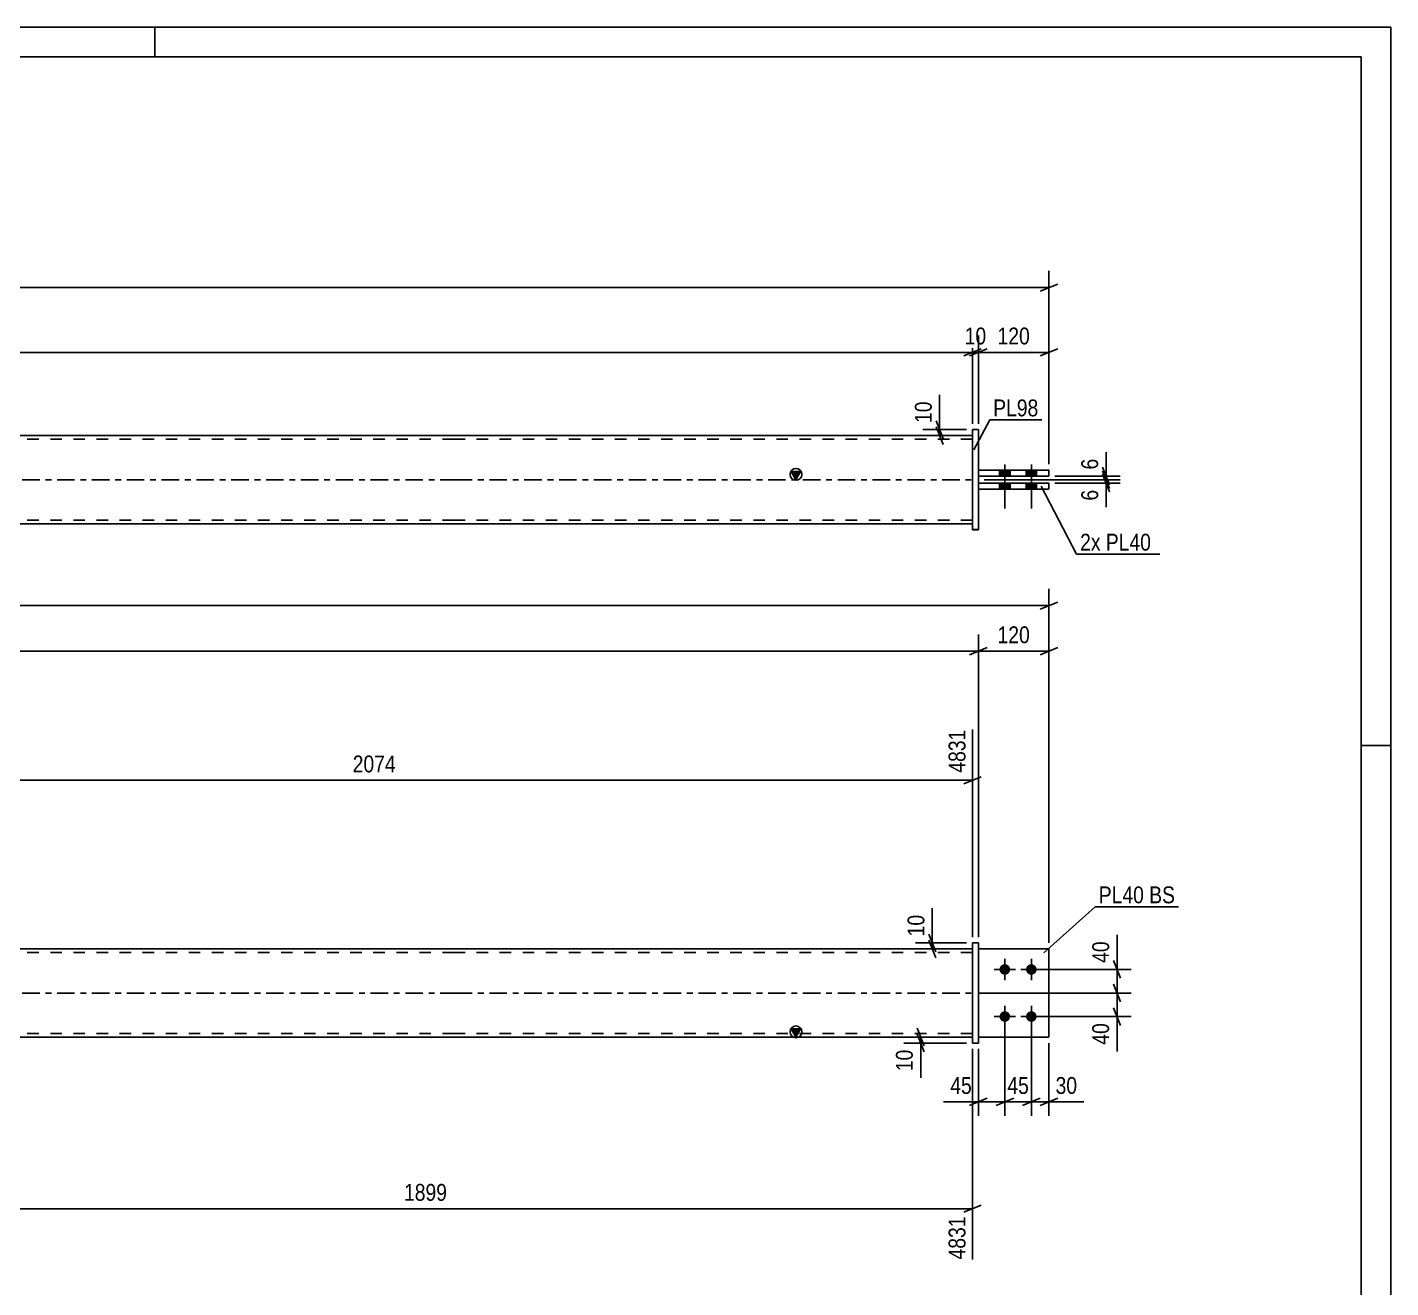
# Model space of a CAD drawing. Header units: millimetres. Extents: x 0 to 594, y 0 to 420.
# Drawn here: x 362.3 to 594, y 205.9 to 420 of the extents above; entities that cross this region are included whole.
import ezdxf

# ---------------------------------------------------------------- set-up
doc = ezdxf.new("R2010")
doc.units = ezdxf.units.MM
doc.linetypes.add('DXK_LINE_DOT2', pattern=[3.9198, 1.9599, -1.9599])
doc.linetypes.add('DXK_LINE_DOT3', pattern=[5.9187, 2.979, -0.9799, 0.9799, -0.9799])
doc.styles.add('Arial Narrow', font='ARIALN.TTF', dxfattribs={"height": 0.2})

# ---------------------------------------------------------------- blocks, each defined once
blk = doc.blocks.new('Unknown-580874031-1130')
at = {"color": 5, "linetype": 'Continuous'}
for p, q in [((594, 420), (0, 420)), ((384, 415), (384, 420)), ((594, 0), (594, 420)), ((589, 415), (5, 415)), ((589, 5), (589, 415)), ((594, 298), (589, 298))]:
    blk.add_line(p, q, dxfattribs=at)
blk = doc.blocks.new('Part-580874031-1695 - 1673')
at = {"color": 2, "linetype": 'Continuous'}
for p, q in [((535.93, 263.45), (523.93, 263.45)), ((535.93, 263.45), (535.93, 263.45)), ((535.93, 263.45), (535.93, 248.45)), ((523.93, 248.45), (535.93, 248.45))]:
    blk.add_line(p, q, dxfattribs=at)
at = {"color": 7, "linetype": 'DXK_LINE_DOT2'}
for p, q in [((523.93, 263.45), (535.93, 263.45)), ((523.93, 263.45), (523.93, 263.45)), ((523.93, 263.45), (523.93, 248.45)), ((523.93, 248.45), (535.93, 248.45))]:
    blk.add_line(p, q, dxfattribs=at)
blk = doc.blocks.new('Part-580874031-1700 - 1673')
at = {"linetype": 'Continuous'}
blk.add_hatch(color=2, dxfattribs=at).paths.add_polyline_path([(492.93, 248.45), (492.13, 249.85), (493.73, 249.85)])
at = {"color": 2, "linetype": 'Continuous'}
for p, q in [((434.83, 263.45), (195.74, 263.45)), ((522.93, 263.45), (434.93, 263.45)), ((434.83, 248.45), (195.74, 248.45)), ((522.93, 248.45), (434.93, 248.45)), ((492.93, 248.45), (492.13, 249.85)), ((492.13, 249.85), (493.73, 249.85)), ((493.73, 249.85), (492.93, 248.45))]:
    blk.add_line(p, q, dxfattribs=at)
at = {"color": 7, "linetype": 'DXK_LINE_DOT2'}
for p, q in [((434.83, 262.85), (195.74, 262.85)), ((522.93, 262.85), (434.93, 262.85)), ((522.93, 248.45), (522.93, 263.45)), ((434.83, 249.05), (195.74, 249.05)), ((522.93, 249.05), (434.93, 249.05))]:
    blk.add_line(p, q, dxfattribs=at)
at = {"color": 7, "linetype": 'DXK_LINE_DOT3'}
for p, q in [((195.74, 255.95), (434.83, 255.95)), ((434.93, 255.95), (522.93, 255.95))]:
    blk.add_line(p, q, dxfattribs=at)
at = {"color": 2, "linetype": 'Continuous'}
blk.add_circle((492.93, 249.35), 1, dxfattribs=at)
blk = doc.blocks.new('Part-580874031-1685 - 1673')
at = {"color": 2, "linetype": 'Continuous'}
for p, q in [((522.93, 264.45), (523.93, 264.45)), ((522.93, 247.45), (522.93, 264.45)), ((523.93, 264.45), (523.93, 247.45)), ((522.93, 247.45), (522.93, 247.45)), ((522.93, 247.45), (522.93, 247.45)), ((522.93, 247.45), (523.93, 247.45)), ((522.93, 247.45), (523.93, 247.45))]:
    blk.add_line(p, q, dxfattribs=at)
at = {"color": 7, "linetype": 'DXK_LINE_DOT2'}
blk.add_line((522.93, 264.45), (523.93, 264.45), dxfattribs=at)
blk = doc.blocks.new('Part-580874031-1690 - 1673')
at = {"color": 7, "linetype": 'DXK_LINE_DOT2'}
for p, q in [((523.93, 263.45), (535.93, 263.45)), ((535.93, 263.45), (523.93, 263.45)), ((523.93, 263.45), (523.93, 263.45)), ((523.93, 263.45), (523.93, 248.45)), ((535.93, 263.45), (535.93, 263.45)), ((535.93, 263.45), (535.93, 248.45)), ((523.93, 248.45), (535.93, 248.45)), ((523.93, 248.45), (535.93, 248.45))]:
    blk.add_line(p, q, dxfattribs=at)
blk = doc.blocks.new('Bolt-580874031-1710 - 1673')
at = {"linetype": 'Continuous'}
for points in [[(528.43, 260.85), (528.62, 260.83), (528.8, 260.77), (528.96, 260.68), (529.1, 260.55), (529.21, 260.4), (529.29, 260.23), (529.32, 260.04), (529.32, 259.85), (529.29, 259.67), (529.21, 259.5), (529.1, 259.35), (528.96, 259.22), (528.8, 259.13), (528.62, 259.07), (528.43, 259.05), (528.24, 259.07), (528.06, 259.13), (527.9, 259.22), (527.76, 259.35), (527.65, 259.5), (527.57, 259.67), (527.53, 259.85), (527.53, 260.04), (527.57, 260.23), (527.65, 260.4), (527.76, 260.55), (527.9, 260.68), (528.06, 260.77), (528.24, 260.83)], [(532.93, 260.85), (533.12, 260.83), (533.3, 260.77), (533.46, 260.68), (533.6, 260.55), (533.71, 260.4), (533.79, 260.23), (533.82, 260.04), (533.82, 259.85), (533.79, 259.67), (533.71, 259.5), (533.6, 259.35), (533.46, 259.22), (533.3, 259.13), (533.12, 259.07), (532.93, 259.05), (532.74, 259.07), (532.56, 259.13), (532.4, 259.22), (532.26, 259.35), (532.15, 259.5), (532.07, 259.67), (532.03, 259.85), (532.03, 260.04), (532.07, 260.23), (532.15, 260.4), (532.26, 260.55), (532.4, 260.68), (532.56, 260.77), (532.74, 260.83)], [(528.43, 252.85), (528.62, 252.83), (528.8, 252.77), (528.96, 252.68), (529.1, 252.55), (529.21, 252.4), (529.29, 252.23), (529.32, 252.04), (529.32, 251.85), (529.29, 251.67), (529.21, 251.5), (529.1, 251.35), (528.96, 251.22), (528.8, 251.13), (528.62, 251.07), (528.43, 251.05), (528.24, 251.07), (528.06, 251.13), (527.9, 251.22), (527.76, 251.35), (527.65, 251.5), (527.57, 251.67), (527.53, 251.85), (527.53, 252.04), (527.57, 252.23), (527.65, 252.4), (527.76, 252.55), (527.9, 252.68), (528.06, 252.77), (528.24, 252.83)], [(532.93, 252.85), (533.12, 252.83), (533.3, 252.77), (533.46, 252.68), (533.6, 252.55), (533.71, 252.4), (533.79, 252.23), (533.82, 252.04), (533.82, 251.85), (533.79, 251.67), (533.71, 251.5), (533.6, 251.35), (533.46, 251.22), (533.3, 251.13), (533.12, 251.07), (532.93, 251.05), (532.74, 251.07), (532.56, 251.13), (532.4, 251.22), (532.26, 251.35), (532.15, 251.5), (532.07, 251.67), (532.03, 251.85), (532.03, 252.04), (532.07, 252.23), (532.15, 252.4), (532.26, 252.55), (532.4, 252.68), (532.56, 252.77), (532.74, 252.83)]]:
    blk.add_hatch(color=1, dxfattribs=at).paths.add_polyline_path(points)
at = {"color": 1, "linetype": 'Continuous'}
for p, q in [((526.63, 259.95), (530.23, 259.95)), ((528.43, 261.75), (528.43, 258.15)), ((531.13, 259.95), (534.73, 259.95)), ((532.93, 261.75), (532.93, 258.15)), ((528.43, 253.75), (528.43, 250.15)), ((532.93, 253.75), (532.93, 250.15)), ((526.63, 251.95), (530.23, 251.95)), ((531.13, 251.95), (534.73, 251.95))]:
    blk.add_line(p, q, dxfattribs=at)
blk = doc.blocks.new('Bolt-580874031-1371 - 1367')
at = {"linetype": 'Continuous'}
for points in [[(529.33, 344.75), (527.53, 344.75), (527.53, 343.75), (529.33, 343.75)], [(529.33, 344.75), (527.53, 344.75), (527.53, 343.75), (529.33, 343.75)], [(533.83, 344.75), (532.03, 344.75), (532.03, 343.75), (533.83, 343.75)], [(533.83, 344.75), (532.03, 344.75), (532.03, 343.75), (533.83, 343.75)], [(529.33, 342.55), (527.53, 342.55), (527.53, 341.55), (529.33, 341.55)], [(529.33, 342.55), (527.53, 342.55), (527.53, 341.55), (529.33, 341.55)], [(533.83, 342.55), (532.03, 342.55), (532.03, 341.55), (533.83, 341.55)], [(533.83, 342.55), (532.03, 342.55), (532.03, 341.55), (533.83, 341.55)]]:
    blk.add_hatch(color=1, dxfattribs=at).paths.add_polyline_path(points)
at = {"color": 1, "linetype": 'Continuous'}
for p, q in [((528.43, 345.75), (528.43, 338.25)), ((528.43, 345.75), (528.43, 338.25)), ((532.93, 345.75), (532.93, 338.25)), ((532.93, 345.75), (532.93, 338.25)), ((527.53, 344.75), (527.53, 343.75)), ((527.53, 344.75), (527.53, 343.75)), ((529.33, 344.75), (529.33, 343.75)), ((529.33, 344.75), (529.33, 343.75)), ((532.03, 344.75), (532.03, 343.75)), ((532.03, 344.75), (532.03, 343.75)), ((533.83, 344.75), (533.83, 343.75)), ((533.83, 344.75), (533.83, 343.75)), ((527.53, 342.55), (527.53, 341.55)), ((527.53, 342.55), (527.53, 341.55)), ((529.33, 342.55), (529.33, 341.55)), ((529.33, 342.55), (529.33, 341.55)), ((532.03, 342.55), (532.03, 341.55)), ((532.03, 342.55), (532.03, 341.55)), ((533.83, 342.55), (533.83, 341.55)), ((533.83, 342.55), (533.83, 341.55))]:
    blk.add_line(p, q, dxfattribs=at)
blk = doc.blocks.new('Part-580874031-1456 - 1367')
at = {"linetype": 'Continuous'}
blk.add_hatch(color=2, dxfattribs=at).paths.add_polyline_path([(492.93, 343.15), (492.13, 344.55), (493.73, 344.55)])
at = {"color": 2, "linetype": 'Continuous'}
for p, q in [((434.83, 350.65), (195.74, 350.65)), ((522.93, 350.65), (434.93, 350.65)), ((492.93, 343.15), (492.13, 344.55)), ((492.13, 344.55), (493.73, 344.55)), ((493.73, 344.55), (492.93, 343.15)), ((434.83, 335.65), (195.74, 335.65)), ((522.93, 335.65), (434.93, 335.65))]:
    blk.add_line(p, q, dxfattribs=at)
at = {"color": 7, "linetype": 'DXK_LINE_DOT2'}
for p, q in [((434.83, 350.05), (195.74, 350.05)), ((522.93, 350.05), (434.93, 350.05)), ((522.93, 335.65), (522.93, 350.65)), ((434.83, 336.25), (195.74, 336.25)), ((522.93, 336.25), (434.93, 336.25))]:
    blk.add_line(p, q, dxfattribs=at)
at = {"color": 7, "linetype": 'DXK_LINE_DOT3'}
for p, q in [((195.74, 343.15), (434.83, 343.15)), ((434.93, 343.15), (522.93, 343.15))]:
    blk.add_line(p, q, dxfattribs=at)
at = {"color": 2, "linetype": 'Continuous'}
blk.add_circle((492.93, 344.05), 1, dxfattribs=at)
blk = doc.blocks.new('Part-580874031-1461 - 1367')
at = {"color": 2, "linetype": 'Continuous'}
for p, q in [((535.93, 342.56), (523.93, 342.56)), ((523.93, 341.56), (535.93, 341.56)), ((523.93, 341.55), (535.93, 341.55)), ((535.93, 341.56), (535.93, 342.56))]:
    blk.add_line(p, q, dxfattribs=at)
at = {"color": 7, "linetype": 'DXK_LINE_DOT2'}
for p, q in [((523.93, 342.56), (523.93, 341.55)), ((535.93, 342.55), (523.93, 342.55)), ((535.93, 341.56), (535.93, 341.55)), ((535.93, 341.55), (535.93, 341.56))]:
    blk.add_line(p, q, dxfattribs=at)
blk = doc.blocks.new('Part-580874031-1433 - 1367')
at = {"color": 2, "linetype": 'Continuous'}
for p, q in [((522.93, 334.66), (522.93, 351.66)), ((522.93, 351.66), (523.93, 351.66)), ((523.93, 334.66), (523.93, 351.66)), ((522.93, 334.66), (523.93, 334.66)), ((522.93, 334.66), (522.93, 334.65)), ((522.93, 334.65), (522.93, 334.66)), ((522.93, 334.65), (523.93, 334.65)), ((523.93, 334.65), (523.93, 334.66)), ((523.93, 334.66), (523.93, 334.65))]:
    blk.add_line(p, q, dxfattribs=at)
at = {"color": 7, "linetype": 'DXK_LINE_DOT2'}
for q in [(522.93, 351.66), (523.93, 351.65)]:
    blk.add_line((522.93, 351.65), q, dxfattribs=at)
blk = doc.blocks.new('Part-580874031-1466 - 1367')
at = {"color": 2, "linetype": 'Continuous'}
for p, q in [((535.93, 344.76), (523.93, 344.76)), ((523.93, 343.76), (535.93, 343.76)), ((523.93, 343.75), (535.93, 343.75)), ((535.93, 343.76), (535.93, 344.76))]:
    blk.add_line(p, q, dxfattribs=at)
at = {"color": 7, "linetype": 'DXK_LINE_DOT2'}
for p, q in [((523.93, 344.76), (523.93, 343.75)), ((535.93, 344.75), (523.93, 344.75)), ((535.93, 343.75), (535.93, 343.76)), ((535.93, 343.76), (535.93, 343.75))]:
    blk.add_line(p, q, dxfattribs=at)
blk = doc.blocks.new('StraightDimension-580874031-1936 - 1673')
at = {"color": 7, "linetype": 'Continuous'}
for p, q in [((521.93, 248.45), (511.28, 248.45)), ((513.53, 249.95), (514.73, 246.95)), ((514.73, 245.95), (513.53, 248.95)), ((514.13, 247.45), (514.13, 248.45)), ((521.93, 247.45), (511.28, 247.45))]:
    blk.add_line(p, q, dxfattribs=at)
at = {"color": 0}
blk.add_wipeout([(513.38, 246.92), (509.18, 246.92), (509.18, 242.07), (513.38, 242.07)], dxfattribs=at)
at = {"color": 7, "linetype": 'Continuous'}
blk.add_line((514.13, 247.45), (514.13, 241.54), dxfattribs=at)
blk.add_line((514.13, 247.45), (514.13, 241.54), dxfattribs=at)
at = {"color": 3, "style": 'Arial Narrow'}
blk.add_text('10', height=2.863, rotation=90.0002, dxfattribs=at).set_placement((512.78, 242.67))
blk = doc.blocks.new('StraightDimension-580874031-1955 - 1673')
at = {"color": 7, "linetype": 'Continuous'}
for p, q in [((528.43, 250.95), (528.43, 235.06)), ((532.93, 250.95), (532.93, 235.06)), ((526.93, 236.86), (529.93, 238.06)), ((528.43, 237.46), (532.93, 237.46)), ((534.43, 238.06), (531.43, 236.86))]:
    blk.add_line(p, q, dxfattribs=at)
at = {"color": 0}
blk.add_wipeout([(533.11, 238.21), (533.11, 242.41), (528.25, 242.41), (528.25, 238.21)], dxfattribs=at)
at = {"color": 3, "style": 'Arial Narrow'}
blk.add_text('45', height=2.863, dxfattribs=at).set_placement((528.85, 238.81))
blk = doc.blocks.new('StraightDimension-580874031-2017 - 1673')
at = {"color": 7, "linetype": 'Continuous'}
for p, q in [((546.89, 257.45), (548.09, 254.45)), ((523.93, 255.95), (549.89, 255.95)), ((547.49, 251.95), (547.49, 255.95)), ((548.09, 250.45), (546.89, 253.45)), ((533.93, 251.95), (549.89, 251.95))]:
    blk.add_line(p, q, dxfattribs=at)
at = {"color": 0}
blk.add_wipeout([(546.74, 251.42), (542.54, 251.42), (542.54, 246.57), (546.74, 246.57)], dxfattribs=at)
at = {"color": 7, "linetype": 'Continuous'}
blk.add_line((547.49, 251.95), (547.49, 246.04), dxfattribs=at)
blk.add_line((547.49, 251.95), (547.49, 246.04), dxfattribs=at)
at = {"color": 3, "style": 'Arial Narrow'}
blk.add_text('40', height=2.863, rotation=90.0002, dxfattribs=at).set_placement((546.14, 247.17))
blk = doc.blocks.new('StraightDimension-580874031-2031 - 1673')
at = {"color": 7, "linetype": 'Continuous'}
for p, q in [((521.93, 264.45), (513.25, 264.45)), ((515.5, 265.95), (516.7, 262.95)), ((516.7, 261.95), (515.5, 264.95)), ((516.1, 263.45), (516.1, 264.45)), ((521.93, 263.45), (513.25, 263.45))]:
    blk.add_line(p, q, dxfattribs=at)
at = {"color": 0}
blk.add_wipeout([(515.35, 269.83), (511.15, 269.83), (511.15, 264.97), (515.35, 264.97)], dxfattribs=at)
at = {"color": 7, "linetype": 'Continuous'}
blk.add_line((516.1, 264.45), (516.1, 270.36), dxfattribs=at)
blk.add_line((516.1, 264.45), (516.1, 270.36), dxfattribs=at)
at = {"color": 3, "style": 'Arial Narrow'}
blk.add_text('10', height=2.863, rotation=90.0002, dxfattribs=at).set_placement((514.75, 265.57))
blk = doc.blocks.new('StraightDimension-580874031-1760 - 1673')
at = {"color": 7, "linetype": 'Continuous'}
for p, q in [((319.6, 264.45), (319.6, 300.7)), ((522.93, 265.45), (522.93, 300.7)), ((321.1, 292.68), (318.1, 291.48)), ((319.6, 292.08), (522.93, 292.08)), ((521.43, 291.48), (524.43, 292.68))]:
    blk.add_line(p, q, dxfattribs=at)
at = {"color": 0, "linetype": 'Continuous'}
blk.add_wipeout([(522.33, 301.3), (518.13, 301.3), (518.13, 292.78), (522.33, 292.78)], dxfattribs=at)
at = {"color": 0}
blk.add_wipeout([(425.52, 292.83), (425.52, 297.03), (417.01, 297.03), (417.01, 292.83)], dxfattribs=at)
at = {"color": 3, "linetype": 'Continuous', "style": 'Arial Narrow'}
blk.add_text('4831', height=2.863, rotation=90.0002, dxfattribs=at).set_placement((521.73, 293.38))
at = {"color": 3, "style": 'Arial Narrow'}
blk.add_text('2074', height=2.863, dxfattribs=at).set_placement((417.61, 293.43))
blk = doc.blocks.new('StraightDimension-580874031-2050 - 1673')
at = {"color": 7, "linetype": 'Continuous'}
for p, q in [((523.93, 265.45), (523.93, 316.87)), ((106.64, 314.02), (523.93, 314.02)), ((522.43, 313.42), (525.43, 314.62))]:
    blk.add_line(p, q, dxfattribs=at)
blk = doc.blocks.new('StraightDimension-580874031-2040 - 1673')
at = {"color": 7, "linetype": 'Continuous'}
for p, q in [((523.93, 265.45), (523.93, 316.87)), ((535.93, 264.45), (535.93, 316.87)), ((522.43, 313.42), (525.43, 314.62)), ((523.93, 314.02), (535.93, 314.02)), ((537.43, 314.62), (534.43, 313.42))]:
    blk.add_line(p, q, dxfattribs=at)
at = {"color": 0}
blk.add_wipeout([(533.27, 314.77), (533.27, 318.97), (526.59, 318.97), (526.59, 314.77)], dxfattribs=at)
at = {"color": 3, "style": 'Arial Narrow'}
blk.add_text('120', height=2.863, dxfattribs=at).set_placement((527.19, 315.37))
blk = doc.blocks.new('StraightDimension-580874031-1945 - 1673')
at = {"color": 7, "linetype": 'Continuous'}
for p, q in [((528.43, 250.95), (528.43, 235.06)), ((523.93, 246.45), (523.93, 235.06)), ((522.43, 236.86), (525.43, 238.06)), ((523.93, 237.46), (528.43, 237.46)), ((529.93, 238.06), (526.93, 236.86))]:
    blk.add_line(p, q, dxfattribs=at)
at = {"color": 0}
blk.add_wipeout([(523.4, 238.21), (523.4, 242.41), (518.55, 242.41), (518.55, 238.21)], dxfattribs=at)
at = {"color": 7, "linetype": 'Continuous'}
blk.add_line((523.93, 237.46), (518.02, 237.46), dxfattribs=at)
blk.add_line((523.93, 237.46), (518.02, 237.46), dxfattribs=at)
at = {"color": 3, "style": 'Arial Narrow'}
blk.add_text('45', height=2.863, dxfattribs=at).set_placement((519.15, 238.81))
blk = doc.blocks.new('StraightDimension-580874031-1746 - 1673')
at = {"color": 7, "linetype": 'Continuous'}
for p, q in [((535.93, 264.45), (535.93, 324.61)), ((534.43, 321.16), (537.43, 322.36)), ((94.64, 321.76), (535.93, 321.76))]:
    blk.add_line(p, q, dxfattribs=at)
blk = doc.blocks.new('StraightDimension-580874031-1838 - 1673')
at = {"color": 7, "linetype": 'Continuous'}
for p, q in [((337.04, 247.45), (337.04, 210.69)), ((522.93, 246.45), (522.93, 210.69)), ((338.54, 219.9), (335.54, 218.7)), ((337.04, 219.3), (522.93, 219.3)), ((521.43, 218.7), (524.43, 219.9))]:
    blk.add_line(p, q, dxfattribs=at)
at = {"color": 0}
blk.add_wipeout([(434.24, 220.05), (434.24, 224.25), (425.73, 224.25), (425.73, 220.05)], dxfattribs=at)
at = {"color": 0, "linetype": 'Continuous'}
blk.add_wipeout([(522.33, 218.6), (518.13, 218.6), (518.13, 210.09), (522.33, 210.09)], dxfattribs=at)
at = {"color": 3, "style": 'Arial Narrow'}
blk.add_text('1899', height=2.863, dxfattribs=at).set_placement((426.33, 220.65))
at = {"color": 3, "linetype": 'Continuous', "style": 'Arial Narrow'}
blk.add_text('4831', height=2.863, rotation=90.0002, dxfattribs=at).set_placement((521.73, 210.69))
blk = doc.blocks.new('StraightDimension-580874031-1965 - 1673')
at = {"color": 7, "linetype": 'Continuous'}
for p, q in [((532.93, 250.95), (532.93, 235.06)), ((535.93, 247.45), (535.93, 235.06)), ((531.43, 236.86), (534.43, 238.06)), ((532.93, 237.46), (535.93, 237.46)), ((537.43, 238.06), (534.43, 236.86))]:
    blk.add_line(p, q, dxfattribs=at)
at = {"color": 0}
blk.add_wipeout([(541.31, 238.21), (541.31, 242.41), (536.45, 242.41), (536.45, 238.21)], dxfattribs=at)
at = {"color": 7, "linetype": 'Continuous'}
blk.add_line((535.93, 237.46), (541.84, 237.46), dxfattribs=at)
blk.add_line((535.93, 237.46), (541.84, 237.46), dxfattribs=at)
at = {"color": 3, "style": 'Arial Narrow'}
blk.add_text('30', height=2.863, dxfattribs=at).set_placement((537.05, 238.81))
blk = doc.blocks.new('StraightDimension-580874031-2004 - 1673')
at = {"color": 7, "linetype": 'Continuous'}
for p, q in [((533.93, 259.95), (549.89, 259.95)), ((546.89, 261.45), (548.09, 258.45)), ((547.49, 255.95), (547.49, 259.95)), ((548.09, 254.45), (546.89, 257.45)), ((523.93, 255.95), (549.89, 255.95))]:
    blk.add_line(p, q, dxfattribs=at)
at = {"color": 0}
blk.add_wipeout([(546.74, 265.33), (542.54, 265.33), (542.54, 260.47), (546.74, 260.47)], dxfattribs=at)
at = {"color": 7, "linetype": 'Continuous'}
blk.add_line((547.49, 259.95), (547.49, 265.85), dxfattribs=at)
blk.add_line((547.49, 259.95), (547.49, 265.85), dxfattribs=at)
at = {"color": 3, "style": 'Arial Narrow'}
blk.add_text('40', height=2.863, rotation=90.0002, dxfattribs=at).set_placement((546.14, 261.07))
blk = doc.blocks.new('StraightDimension-580874031-1545 - 1367')
at = {"color": 7, "linetype": 'Continuous'}
for p, q in [((535.93, 345.76), (535.93, 378.64)), ((94.64, 375.79), (535.93, 375.79)), ((534.43, 375.19), (537.43, 376.39))]:
    blk.add_line(p, q, dxfattribs=at)
blk = doc.blocks.new('StraightDimension-580874031-1576 - 1367')
at = {"color": 7, "linetype": 'Continuous'}
for p, q in [((522.93, 352.65), (522.93, 367.63)), ((107.64, 364.78), (522.93, 364.78)), ((521.43, 364.18), (524.43, 365.38))]:
    blk.add_line(p, q, dxfattribs=at)
blk = doc.blocks.new('StraightDimension-580874031-1586 - 1367')
at = {"color": 7, "linetype": 'Continuous'}
for p, q in [((522.93, 352.65), (522.93, 367.63)), ((523.93, 352.65), (523.93, 367.63)), ((521.43, 364.18), (524.43, 365.38)), ((525.43, 365.38), (522.43, 364.18)), ((522.93, 364.78), (523.93, 364.78))]:
    blk.add_line(p, q, dxfattribs=at)
at = {"color": 0}
blk.add_wipeout([(525.86, 365.53), (525.86, 369.73), (521, 369.73), (521, 365.53)], dxfattribs=at)
at = {"color": 3, "style": 'Arial Narrow'}
blk.add_text('10', height=2.863, dxfattribs=at).set_placement((521.6, 366.13))
blk = doc.blocks.new('StraightDimension-580874031-1596 - 1367')
at = {"color": 7, "linetype": 'Continuous'}
for p, q in [((523.93, 352.65), (523.93, 367.63)), ((535.93, 345.76), (535.93, 367.63)), ((522.43, 364.18), (525.43, 365.38)), ((523.93, 364.78), (535.93, 364.78)), ((537.43, 365.38), (534.43, 364.18))]:
    blk.add_line(p, q, dxfattribs=at)
at = {"color": 0}
blk.add_wipeout([(533.27, 365.53), (533.27, 369.73), (526.59, 369.73), (526.59, 365.53)], dxfattribs=at)
at = {"color": 3, "style": 'Arial Narrow'}
blk.add_text('120', height=2.863, dxfattribs=at).set_placement((527.19, 366.13))
blk = doc.blocks.new('StraightDimension-580874031-1607 - 1367')
at = {"color": 7, "linetype": 'Continuous'}
for p, q in [((516.75, 353.15), (517.95, 350.15)), ((521.93, 351.65), (514.5, 351.65)), ((521.93, 350.65), (514.5, 350.65)), ((517.95, 349.15), (516.75, 352.15)), ((517.35, 350.65), (517.35, 351.65))]:
    blk.add_line(p, q, dxfattribs=at)
at = {"color": 0}
blk.add_wipeout([(516.6, 357.03), (512.4, 357.03), (512.4, 352.18), (516.6, 352.18)], dxfattribs=at)
at = {"color": 7, "linetype": 'Continuous'}
blk.add_line((517.35, 351.65), (517.35, 357.56), dxfattribs=at)
blk.add_line((517.35, 351.65), (517.35, 357.56), dxfattribs=at)
at = {"color": 3, "style": 'Arial Narrow'}
blk.add_text('10', height=2.863, rotation=90.0002, dxfattribs=at).set_placement((516, 352.78))
blk = doc.blocks.new('StraightDimension-580874031-1618 - 1367')
at = {"color": 7, "linetype": 'Continuous'}
for p, q in [((524.93, 343.15), (548.03, 343.15)), ((545.03, 344.65), (546.23, 341.65)), ((546.23, 341.06), (545.03, 344.06)), ((545.63, 342.56), (545.63, 343.15)), ((536.93, 342.56), (548.03, 342.56))]:
    blk.add_line(p, q, dxfattribs=at)
at = {"color": 0}
blk.add_wipeout([(544.88, 342.03), (540.68, 342.03), (540.68, 339), (544.88, 339)], dxfattribs=at)
at = {"color": 7, "linetype": 'Continuous'}
blk.add_line((545.63, 342.56), (545.63, 338.48), dxfattribs=at)
blk.add_line((545.63, 342.56), (545.63, 338.48), dxfattribs=at)
at = {"color": 3, "style": 'Arial Narrow'}
blk.add_text('6', height=2.86, rotation=90.0002, dxfattribs=at).set_placement((544.28, 339.6))
blk = doc.blocks.new('StraightDimension-580874031-1627 - 1367')
at = {"color": 7, "linetype": 'Continuous'}
for p, q in [((545.03, 345.26), (546.23, 342.26)), ((524.93, 343.15), (548.03, 343.15)), ((536.93, 343.76), (548.03, 343.76)), ((546.23, 341.65), (545.03, 344.65)), ((545.63, 343.15), (545.63, 343.76))]:
    blk.add_line(p, q, dxfattribs=at)
at = {"color": 0}
blk.add_wipeout([(544.88, 347.31), (540.68, 347.31), (540.68, 344.28), (544.88, 344.28)], dxfattribs=at)
at = {"color": 7, "linetype": 'Continuous'}
blk.add_line((545.63, 343.76), (545.63, 347.83), dxfattribs=at)
blk.add_line((545.63, 343.76), (545.63, 347.83), dxfattribs=at)
at = {"color": 3, "style": 'Arial Narrow'}
blk.add_text('6', height=2.86, rotation=90.0002, dxfattribs=at).set_placement((544.28, 344.88))
blk = doc.blocks.new('MarkSet-580874031-2083 - 1673')
at = {"color": 0}
blk.add_wipeout([(552.06, 271.19), (552.06, 274.19), (544.39, 274.19), (544.39, 271.19)], dxfattribs=at)
blk.add_wipeout([(552.06, 271.19), (552.06, 274.19), (544.39, 274.19), (544.39, 271.19)], dxfattribs=at)
at = {"color": 30, "linetype": 'Continuous'}
blk.add_line((535.06, 262.78), (543.79, 270.59), dxfattribs=at)
at = {"color": 0}
blk.add_wipeout([(557.35, 271.19), (557.35, 274.19), (552.96, 274.19), (552.96, 271.19)], dxfattribs=at)
blk.add_wipeout([(557.35, 271.19), (557.35, 274.19), (552.96, 274.19), (552.96, 271.19)], dxfattribs=at)
at = {"color": 30, "linetype": 'Continuous'}
blk.add_line((543.79, 270.59), (557.95, 270.59), dxfattribs=at)
at = {"color": 3, "style": 'Arial Narrow'}
for s, p in [('PL40', (544.39, 271.19)), ('BS', (552.96, 271.19))]:
    blk.add_text(s, height=2.863, dxfattribs=at).set_placement(p)
blk = doc.blocks.new('MarkSet-580874031-1658 - 1367')
at = {"color": 0}
blk.add_wipeout([(544.69, 331.1), (544.69, 334.1), (541.22, 334.1), (541.22, 331.1)], dxfattribs=at)
blk.add_wipeout([(544.69, 331.1), (544.69, 334.1), (541.22, 334.1), (541.22, 331.1)], dxfattribs=at)
at = {"color": 30, "linetype": 'Continuous'}
blk.add_line((534.58, 342.06), (540.62, 330.5), dxfattribs=at)
at = {"color": 0}
blk.add_wipeout([(553.27, 331.1), (553.27, 334.1), (545.59, 334.1), (545.59, 331.1)], dxfattribs=at)
blk.add_wipeout([(553.27, 331.1), (553.27, 334.1), (545.59, 334.1), (545.59, 331.1)], dxfattribs=at)
at = {"color": 30, "linetype": 'Continuous'}
blk.add_line((540.62, 330.5), (554.77, 330.5), dxfattribs=at)
at = {"color": 3, "style": 'Arial Narrow'}
for s, p in [('2x', (541.22, 331.1)), ('PL40', (545.59, 331.1))]:
    blk.add_text(s, height=2.863, dxfattribs=at).set_placement(p)
blk = doc.blocks.new('Mark-580874031-1429 - 1367')
at = {"color": 0}
blk.add_wipeout([(534.12, 353.91), (534.12, 356.91), (526.45, 356.91), (526.45, 353.91)], dxfattribs=at)
blk.add_wipeout([(534.12, 353.91), (534.12, 356.91), (526.45, 356.91), (526.45, 353.91)], dxfattribs=at)
at = {"color": 30, "linetype": 'Continuous'}
for p, q in [((523.16, 348.23), (525.85, 353.31)), ((525.85, 353.31), (534.72, 353.31))]:
    blk.add_line(p, q, dxfattribs=at)
at = {"color": 3, "style": 'Arial Narrow'}
blk.add_text('PL98', height=2.863, dxfattribs=at).set_placement((526.45, 353.91))

msp = doc.modelspace()

# ---------------------------------------------------------------- block references
for name in ['Unknown-580874031-1130', 'Part-580874031-1456 - 1367', 'Part-580874031-1433 - 1367', 'Bolt-580874031-1371 - 1367', 'Part-580874031-1466 - 1367', 'Part-580874031-1461 - 1367', 'Part-580874031-1685 - 1673', 'Part-580874031-1700 - 1673', 'Part-580874031-1695 - 1673', 'Part-580874031-1690 - 1673', 'Bolt-580874031-1710 - 1673']:
    msp.add_blockref(name, (0, 0))

# ---------------------------------------------------------------- next in the draw order: block references
for name in ['StraightDimension-580874031-1545 - 1367', 'StraightDimension-580874031-2031 - 1673', 'StraightDimension-580874031-1955 - 1673', 'StraightDimension-580874031-1936 - 1673']:
    msp.add_blockref(name, (0, 0))

# ---------------------------------------------------------------- next in the draw order: block references
for name in ['StraightDimension-580874031-1576 - 1367', 'StraightDimension-580874031-1760 - 1673', 'StraightDimension-580874031-2017 - 1673']:
    msp.add_blockref(name, (0, 0))

# ---------------------------------------------------------------- next in the draw order: block references
for name in ['StraightDimension-580874031-1586 - 1367', 'StraightDimension-580874031-2050 - 1673', 'StraightDimension-580874031-1945 - 1673', 'StraightDimension-580874031-1965 - 1673']:
    msp.add_blockref(name, (0, 0))

# ---------------------------------------------------------------- next in the draw order: block references
for name in ['StraightDimension-580874031-1596 - 1367', 'StraightDimension-580874031-2040 - 1673', 'StraightDimension-580874031-1838 - 1673']:
    msp.add_blockref(name, (0, 0))

# ---------------------------------------------------------------- next in the draw order: block references
for name in ['StraightDimension-580874031-1607 - 1367', 'StraightDimension-580874031-1618 - 1367', 'StraightDimension-580874031-1746 - 1673']:
    msp.add_blockref(name, (0, 0))

# ---------------------------------------------------------------- next in the draw order: block references
for name in ['StraightDimension-580874031-1627 - 1367', 'StraightDimension-580874031-2004 - 1673']:
    msp.add_blockref(name, (0, 0))

# ---------------------------------------------------------------- next in the draw order: block references
for name in ['Mark-580874031-1429 - 1367', 'MarkSet-580874031-1658 - 1367', 'MarkSet-580874031-2083 - 1673']:
    msp.add_blockref(name, (0, 0))

doc.saveas('drawing.dxf')
